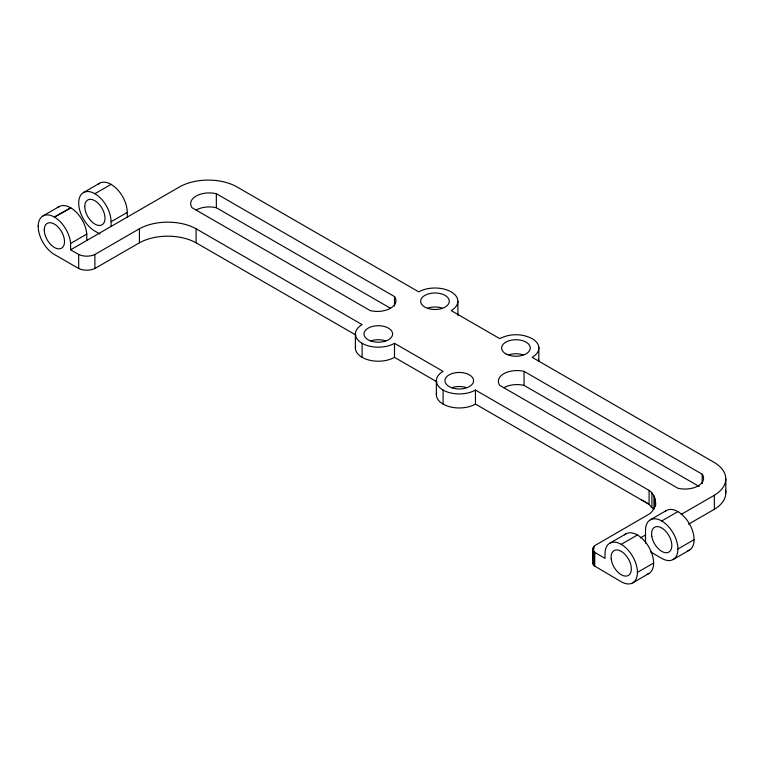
<?xml version="1.0" encoding="UTF-8"?>
<svg xmlns="http://www.w3.org/2000/svg" width="764" height="764" viewBox="0 0 764 764"><rect width="100%" height="100%" fill="white"/><g stroke="black" fill="none" stroke-linecap="round" stroke-linejoin="round"><path stroke-width="1.15" d="M355.919 335.071L196.1 242.799A40.798 23.55 0 0 0 139.42 242.799L94.879 268.508A12.644 7.296 0 0 1 78.692 268.508L54.397 254.488A22.901 13.227 60 0 1 38.2 226.44L38.2 226.23M653.621 563.039L637.424 572.389A22.901 13.227 60 0 1 621.227 581.748L593.953 565.656L592.883 563.039L593.361 547.244L594.755 545.63L649.085 514.124C657.489 508.633 657.489 495.893 649.085 490.412L475.466 390.06A22.901 13.227 0 0 1 443.082 390.06L443.082 404.089M592.883 563.039L593.361 561.263M43.004 215.916L59.2 206.566M83.429 192.576L99.626 183.226M38.2 226.44A22.901 13.227 60 0 1 54.397 217.081L70.785 207.846A23.015 13.294 60 0 1 86.79 234.09L86.781 240.459M99.941 234.032L94.879 231.11A22.901 13.227 60 0 1 78.692 203.062A22.901 13.227 60 0 1 94.879 193.712L111.076 184.363M54.397 217.081L70.785 207.846M362.107 357.342L362.107 343.313A22.901 13.227 0 0 1 362.107 324.614L196.1 228.77A40.798 23.55 0 0 0 139.42 228.77L94.879 254.488A12.644 7.296 0 0 1 78.692 254.488L70.594 249.809L70.594 243.439L86.781 234.09M111.076 226.44L111.076 221.761L127.273 212.411A22.901 13.227 60 0 0 116.281 188.355A22.901 13.227 60 0 0 98.231 184.258M70.594 249.809L179.912 186.702A40.798 23.55 0 0 1 236.592 186.702L418.787 291.886A22.901 13.227 0 0 1 451.18 291.886A22.901 13.227 0 0 1 451.18 310.585L499.761 338.643C509.712 333.41 522.414 333.429 532.327 338.738A22.901 13.227 0 0 1 532.155 357.342L714.35 462.526A40.798 23.55 0 0 1 714.35 495.253L714.35 509.282L688.545 524.18M609.777 543.204L625.974 533.855M650.26 519.835L666.456 510.486M592.883 549.02L594.755 552.401L605.031 558.369L605.031 553.69A22.901 13.227 60 0 1 621.227 544.34L637.424 534.991M645.523 543.175L645.523 530.321A22.901 13.227 60 0 1 661.71 520.972L677.907 511.613M640.461 537.913L645.523 534.991M681.326 514.325L714.35 495.253M650.584 551.942L661.71 558.369A22.901 13.227 60 0 0 677.907 549.02L694.104 539.67M632.678 582.875L648.875 573.525M673.17 559.506L689.357 550.156M641.474 499.933L645.58 502.015M394.53 296.585A18.613 10.744 0 0 1 390.48 308.274A18.613 10.744 0 0 1 370.234 310.614L192.05 207.732A18.613 10.744 0 0 1 196.1 196.052A18.613 10.744 0 0 1 216.346 193.712L394.53 296.585L394.53 305.934M702.202 474.215A18.613 10.744 0 0 1 698.153 485.904A18.613 10.744 0 0 1 677.907 488.244L499.761 385.39A18.613 10.744 0 0 1 503.81 373.701A18.613 10.744 0 0 1 524.056 371.361L702.202 474.215L702.202 483.564M196.1 210.071A18.613 10.744 0 0 1 216.346 207.732L390.414 308.236M503.81 387.73A18.613 10.744 0 0 1 524.056 385.39L699.117 486.458M362.107 343.313A22.901 13.227 0 0 0 394.491 343.313L443.082 371.361A22.901 13.227 0 0 0 443.082 390.06M355.594 346.264A22.901 13.227 0 0 0 368.172 359.844A22.901 13.227 0 0 0 394.491 357.342L436.874 381.809M436.569 393.011A22.901 13.227 0 0 0 449.146 406.601A22.901 13.227 0 0 0 475.466 404.089L648.101 503.753M646.42 502.597L649.085 504.441L653.277 509.091M725.8 478.894L725.8 492.914M655.636 502.263L655.636 505.778M655.216 499.121L655.216 506.131M653.965 496.046L653.965 508.9M651.902 493.124L651.902 507.143M649.085 490.412L649.085 504.441M594.755 552.401L594.755 566.43M593.953 546.403L593.953 548.743M593.953 551.627L593.953 565.656M593.361 550.796L593.361 564.825M593.007 548.122L593.007 563.947M538.811 347.123L538.811 361.152A22.901 13.227 0 0 0 538.372 359.29M524.056 371.361L524.056 385.39M475.466 390.06L475.466 404.089M457.884 301.236L457.884 315.265A22.901 13.227 0 0 0 457.693 313.536M436.368 380.711L436.368 394.74M394.491 343.313L394.491 357.342M355.394 333.963L355.394 347.992M216.346 193.712L216.346 207.732M196.1 228.77L196.1 242.799M139.42 228.77L139.42 242.799M127.273 212.411L127.273 217.091M94.879 254.488L94.879 268.508M78.692 254.488L78.692 268.508M94.879 193.712A22.901 13.227 60 0 1 111.076 221.761M661.71 520.972A22.901 13.227 60 0 1 677.907 549.02M624.57 534.895A22.901 13.227 60 0 1 648.875 547.081A22.901 13.227 60 0 1 647.28 574.222M621.227 544.34A22.901 13.227 60 0 1 637.424 572.389M665.062 511.517A22.901 13.227 60 0 1 689.357 523.703A22.901 13.227 60 0 1 687.772 550.844M725.466 489.915A40.798 23.55 0 0 1 714.35 509.282M427.821 308.102A14.315 8.261 0 0 1 442.136 308.102M508.805 354.859A14.315 8.261 0 0 1 523.111 354.859M452.116 387.587A14.315 8.261 0 0 1 466.432 387.587M371.142 340.83A14.315 8.261 0 0 1 385.457 340.83M54.597 217.205A23.015 13.294 60 0 1 70.594 243.439M57.806 207.579A22.901 13.227 60 0 1 70.594 207.732M84.766 206.566A14.315 8.261 60 0 0 99.941 225.456A14.315 8.261 60 0 0 99.941 205.21A14.315 8.261 60 0 0 84.766 206.566M651.807 536.357A14.315 8.261 60 0 0 668.471 552.276A14.315 8.261 60 0 0 664.861 530.378A14.315 8.261 60 0 0 651.807 536.357M427.821 308.398A14.315 8.261 0 0 0 449.299 301.236A14.315 8.261 0 0 0 427.821 294.083A14.315 8.261 0 0 0 427.821 308.398M44.274 229.945A14.315 8.261 60 0 0 59.458 248.835A14.315 8.261 60 0 0 59.458 228.589A14.315 8.261 60 0 0 44.274 229.945M505.835 353.837A14.315 8.261 0 0 0 529.786 350.132A14.315 8.261 0 0 0 512.252 340.009A14.315 8.261 0 0 0 505.835 353.837M611.21 558.971A14.315 8.261 60 0 0 627.511 575.836A14.315 8.261 60 0 0 624.952 554.33A14.315 8.261 60 0 0 611.21 558.971M371.142 341.116A14.315 8.261 0 0 0 392.61 333.963A14.315 8.261 0 0 0 371.142 326.811A14.315 8.261 0 0 0 371.142 341.116M452.116 387.873A14.315 8.261 0 0 0 473.584 380.711A14.315 8.261 0 0 0 452.116 373.558A14.315 8.261 0 0 0 452.116 387.873"/></g></svg>
